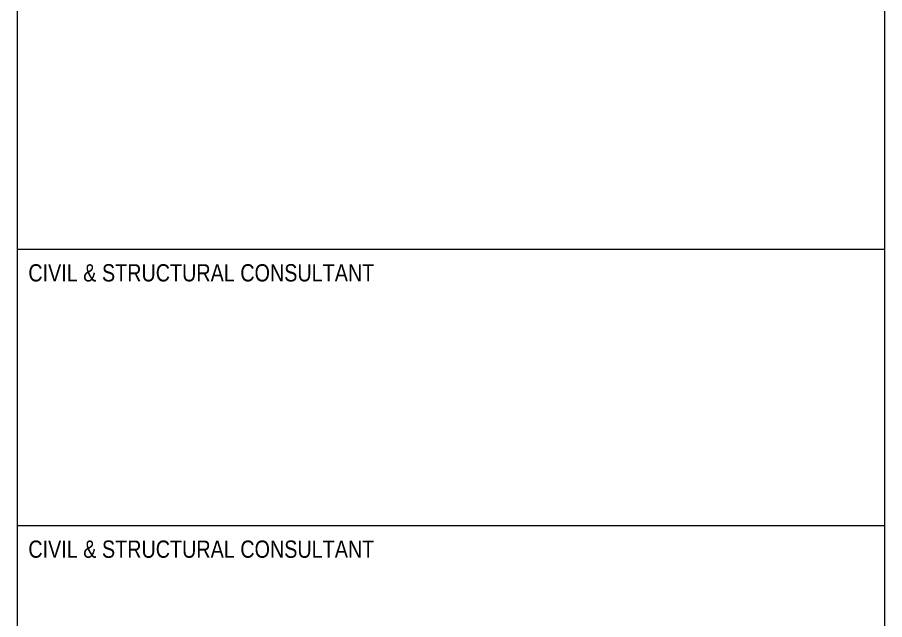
# Model space of a CAD drawing. Extents: x -15449 to 597104, y -1239737 to 53667.
# Drawn here: x 15331 to 15431.5, y 7694.5 to 7764.3 of the extents above; entities that cross this region are included whole.
import ezdxf

# ---------------------------------------------------------------- set-up
doc = ezdxf.new("R2010")
doc.units = 0
doc.header["$LTSCALE"] = 8
doc.layers.add('G-ANNO-TTLB', color=7, linetype='CONTINUOUS', lineweight=9)
doc.layers.add('Title Blocks', color=255, linetype='CONTINUOUS', lineweight=9)
doc.styles.add('Arial Narrow', font='ARIALN.TTF', dxfattribs={"height": 0.2})

msp = doc.modelspace()

# ---------------------------------------------------------------- linework, layer by layer
at = {"layer": 'G-ANNO-TTLB'}
for p, q in [((15330.9515, 7259.4189), (15330.9515, 7833.4189)), ((15431.4515, 7833.4189), (15431.4515, 7259.4189)), ((15330.9515, 7737.4189), (15431.4515, 7737.4189)), ((15330.9515, 7705.4189), (15431.4515, 7705.4189))]:
    msp.add_line(p, q, dxfattribs=at)

# ---------------------------------------------------------------- texts
at = {"layer": 'Title Blocks', "lineweight": 5, "char_height": 2, "width": 49.624456, "attachment_point": 1, "style": 'Arial Narrow'}
for insert in [(15332.2247, 7735.6665), (15332.2247, 7703.6665)]:
    msp.add_mtext('CIVIL & STRUCTURAL CONSULTANT', dxfattribs=dict(at, insert=insert))

doc.saveas('drawing.dxf')
